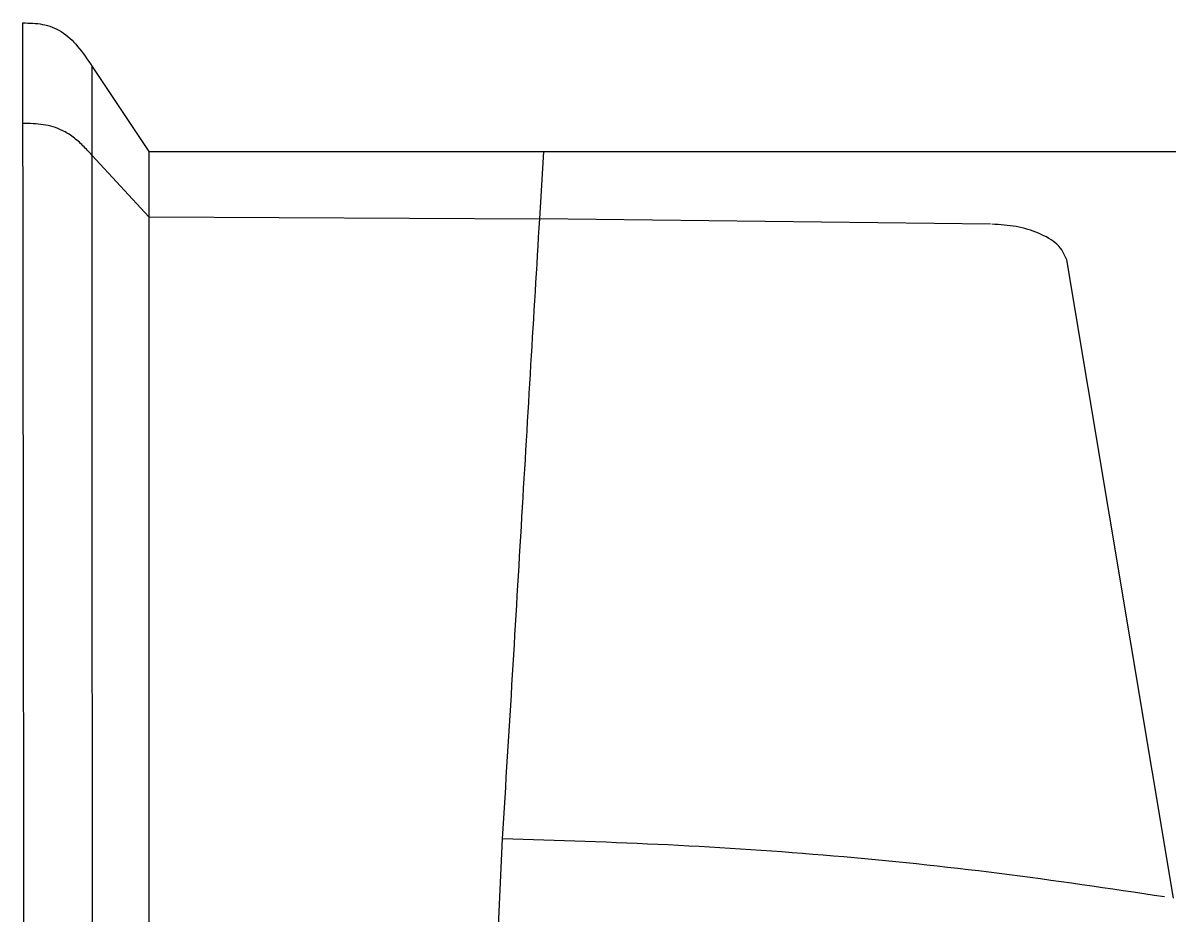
# Model space of a CAD drawing. Extents: x 1076 to 1148, y 508 to 635.
# Drawn here: x 1099.852 to 1103.666, y 583.482 to 586.449 of the extents above; entities that cross this region are included whole.
import ezdxf

# ---------------------------------------------------------------- set-up
doc = ezdxf.new("R2010")
doc.units = 0
doc.header["$MEASUREMENT"] = 0
doc.layers.add('1', color=4, linetype='Continuous')

# ---------------------------------------------------------------- blocks, each defined once
blk = doc.blocks.new('2026 TX')
at = {"layer": '1', "color": 3}
for p, q in [((24.0895, 66.3203), (24.089, 66.6548)), ((24.3198, 66.5098), (24.5082, 66.2274)), ((24.3198, 66.2144), (24.3198, 66.5098)), ((24.5084, 66.0096), (24.3198, 66.2144)), ((24.5082, 66.2274), (24.5084, 66.2269)), ((24.5084, 66.2269), (25.8227, 66.2269)), ((24.5084, 66.2269), (24.5084, 66.0096)), ((25.8091, 66.0034), (25.8227, 66.2269)), ((25.8227, 66.2269), (28.761, 66.2269)), ((24.5084, 66.0096), (25.8091, 66.0034)), ((27.309, 65.9857), (25.8091, 66.0034)), ((27.918, 63.7436), (27.5625, 65.8665)), ((25.6571, 63.3239), (25.6853, 63.9414))]:
    blk.add_line(p, q, dxfattribs=at)
for points, knots in [([(24.089, 66.6548), (24.1112, 66.6545), (24.1445, 66.6539), (24.1874, 66.642), (24.2302, 66.6203), (24.2764, 66.575), (24.3046, 66.5326), (24.3198, 66.5098)], [0, 0, 0, 0, 0.214142, 0.32226, 0.436057, 0.696269, 1, 1, 1, 1]), ([(24.3198, 66.2144), (24.3098, 66.2253), (24.2899, 66.247), (24.2574, 66.276), (24.2235, 66.2969), (24.1897, 66.31), (24.1571, 66.3169), (24.1234, 66.3199), (24.1008, 66.3202), (24.0895, 66.3203)], [0, 0, 0, 0, 0.167786, 0.333831, 0.493787, 0.616013, 0.743648, 0.871064, 1, 1, 1, 1]), ([(24.1, 58.3143), (24.0993, 58.7431), (24.0978, 59.6005), (24.0961, 60.8287), (24.0946, 62.0146), (24.0933, 63.155), (24.092, 64.2516), (24.0908, 65.3094), (24.0899, 65.9834), (24.0895, 66.3203)], [0, 0, 0, 0, 0.142857, 0.285713, 0.42857, 0.571427, 0.714285, 0.857142, 1, 1, 1, 1]), ([(24.3343, 58.2393), (24.3327, 58.6647), (24.3294, 59.5155), (24.3259, 60.7365), (24.3233, 61.9168), (24.3216, 63.0532), (24.3205, 64.1473), (24.3199, 65.2037), (24.3198, 65.8775), (24.3198, 66.2144)], [0, 0, 0, 0, 0.1428632, 0.2857146, 0.4285698, 0.5714296, 0.7142881, 0.8571421, 1, 1, 1, 1]), ([(24.5084, 66.0096), (24.5084, 65.7691), (24.5084, 65.283), (24.5084, 64.5236), (24.5084, 63.7292), (24.5084, 62.8954), (24.5084, 62.0845), (24.5084, 61.3021), (24.5084, 60.5545), (24.5084, 59.7763), (24.5084, 58.968), (24.5084, 58.4093), (24.5084, 58.1274)], [0, 0, 0, 0, 0.102419, 0.207058, 0.313995, 0.423314, 0.535102, 0.624728, 0.715982, 0.808912, 0.903567, 1, 1, 1, 1]), ([(25.6853, 63.9414), (25.6965, 64.1239), (25.7187, 64.4846), (25.7497, 65.0091), (25.7797, 65.5146), (25.7994, 65.842), (25.8091, 66.0034)], [0, 0, 0, 0, 0.259562, 0.512886, 0.759826, 1, 1, 1, 1]), ([(27.5625, 65.8665), (27.5549, 65.8845), (27.5409, 65.9176), (27.4753, 65.9559), (27.3976, 65.9798), (27.3409, 65.9837), (27.3135, 65.9856)], [0, 0, 0, 0, 0.3076836, 0.5661663, 0.7906233, 1, 1, 1, 1]), ([(27.8882, 63.7483), (27.7049, 63.7755), (27.3397, 63.8298), (26.7882, 63.8874), (26.2367, 63.9242), (25.8689, 63.9357), (25.6853, 63.9414)], [0, 0, 0, 0, 0.252228, 0.502633, 0.751644, 1, 1, 1, 1])]:
    blk.add_open_spline(points, degree=3, knots=knots, dxfattribs=at)

msp = doc.modelspace()

# ---------------------------------------------------------------- block references
at = {"layer": '1'}
msp.add_blockref('2026 TX', (1075.7625, 519.7937), dxfattribs=at)

doc.saveas('drawing.dxf')
